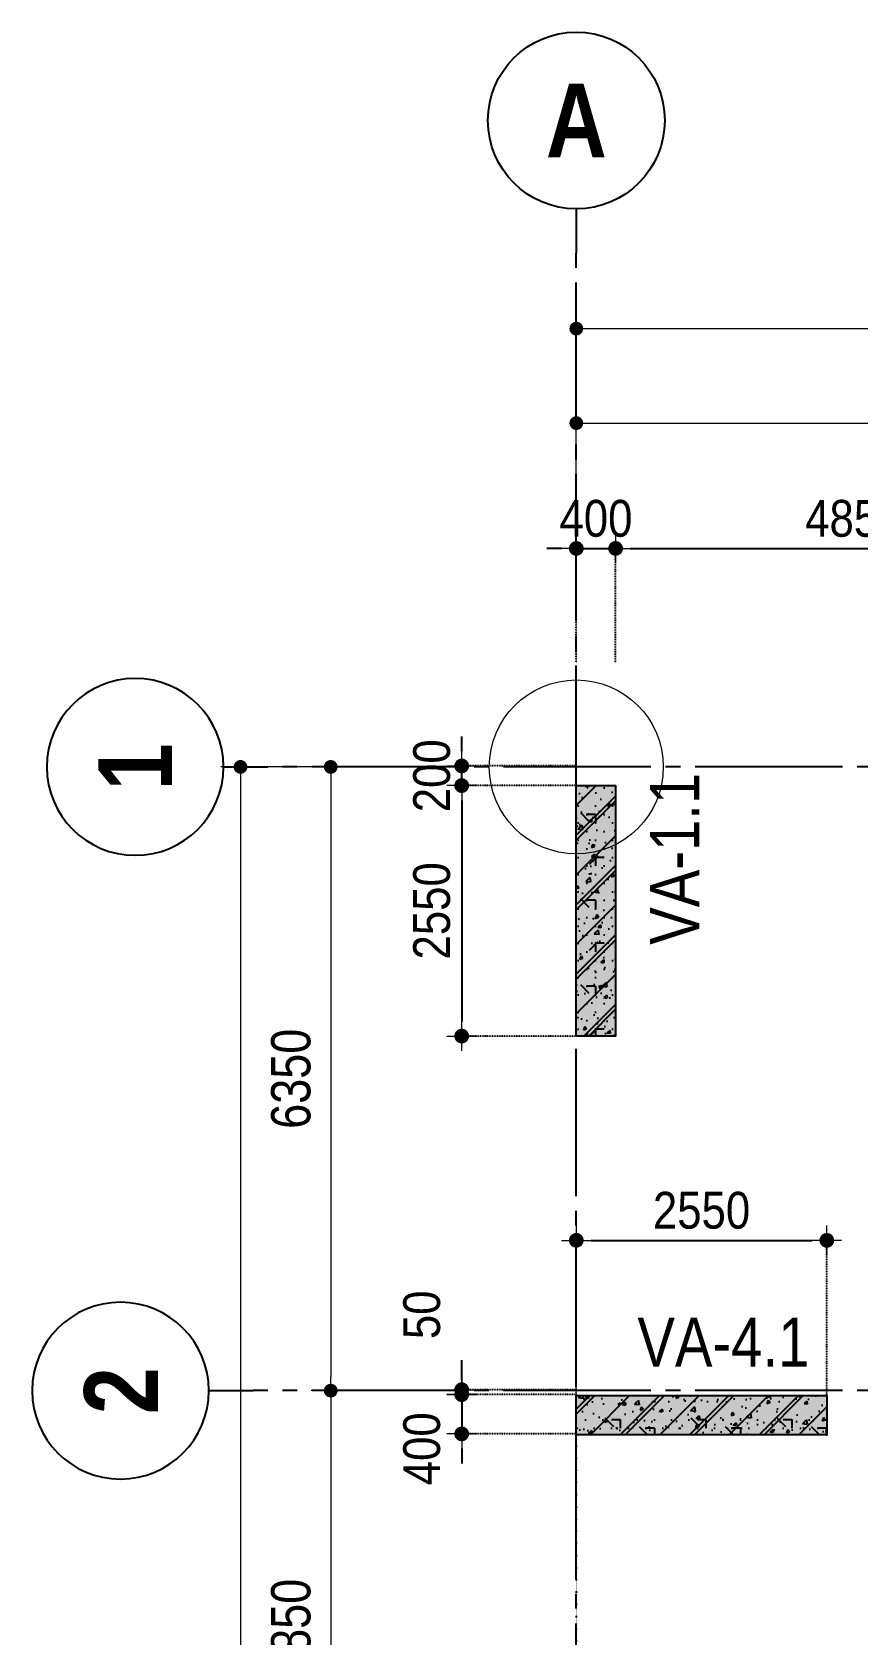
# Model space of a CAD drawing. Header units: millimetres. Extents: x -3973692 to -2843767, y 592734 to 838475.
# Drawn here: x -3354036 to -3345628, y 753384 to 769702 of the extents above; entities that cross this region are included whole.
import ezdxf
from ezdxf.enums import TextEntityAlignment as Align

# ---------------------------------------------------------------- set-up
doc = ezdxf.new("R2010")
doc.units = ezdxf.units.MM
doc.header["$MEASUREMENT"] = 0
doc.header["$PDMODE"] = 3
doc.header["$PDSIZE"] = -20
for name, pattern in [('CHG_XX_Luoi truc-Block A$0$MB_Luoi truc-150-TWA$0$Center101', [13, 10, -1, 1, -1]), ('DOT2', [0.125, 0, -0.125]), ('HIDDEN5', [2.8375, 1.25, -1.5875])]:
    doc.linetypes.add(name, pattern=pattern)
doc.layers.get('0').update_dxf_attribs({"lineweight": 9})
doc.layers.get('Defpoints').update_dxf_attribs({"color": 10, "lineweight": 0})
for name, color, linetype, lineweight in [("'S_General_Dim_1", 1, 'Continuous', 18), ('CHG_XX_Cot_Block A-T2-3$0$DBAO', 3, 'Continuous', 13), ('CHG_XX_Luoi truc-Block A$0$Dim 200', 1, 'Continuous', 5), ('TEXT', 7, 'Continuous', 15)]:
    doc.layers.add(name, color=color, linetype=linetype, lineweight=lineweight)
for name, color, linetype in [('CHG_XX_Cot_Block A-T2-3$0$mb_cot tang 4-8 twa$0$Concrete Hatch', 218, 'Continuous'), ('CHG_XX_Cot_Block A-T2-3$0$mb_cot tang 4-8 twa$0$Concrete Line', 6, 'Continuous'), ('CHG_XX_Cot_Block A-T2-3$0$mb_cot tang 4-8 twa$0$Concrete Solid', 216, 'Continuous'), ('CHG_XX_Luoi truc-Block A$0$MB_Luoi truc-150-TWA$0$Grid', 34, 'Continuous'), ('CHG_XX_Luoi truc-Block A$0$MB_Luoi truc-150-TWA$0$Grid Line', 251, 'CHG_XX_Luoi truc-Block A$0$MB_Luoi truc-150-TWA$0$Center101'), ('dim', 1, 'Continuous')]:
    doc.layers.add(name, color=color, linetype=linetype)
doc.styles.add('arial', font='arial.ttf', dxfattribs={"width": 0.85})
doc.styles.add('CHG_XX_Luoi truc-Block A$0$MB_Luoi truc-150-TWA$0$Grid A-F$0$VNI-HelveCB', font='')
doc.styles.add('CHG_XX_Luoi truc-Block A$0$Star-HelCon', font='')
doc.styles.add('TTP-HelCon', font='')
doc.styles.get('CHG_XX_Luoi truc-Block A$0$MB_Luoi truc-150-TWA$0$Grid A-F$0$VNI-HelveCB').set_extended_font_data('VNI-Helve-Condense', bold=True)
doc.styles.get('CHG_XX_Luoi truc-Block A$0$Star-HelCon').set_extended_font_data('VNI-Helve-Condense')
doc.styles.get('TTP-HelCon').set_extended_font_data('VNI-Helve-Condense')
doc.dimstyles.new('150', dxfattribs={"dimscale": 150, "dimtxt": 2.5, "dimasz": 1, "dimexe": 0, "dimexo": 0, "dimgap": 0.75, "dimtad": 1, "dimdec": 0, "dimzin": 9, "dimdsep": 46, "dimtxsty": 'arial', "dimblk1": 'DIMDOT', "dimblk2": 'DIMDOT', "dimsah": 1, "dimcen": 2, "dimdle": 3, "dimclre": 8, "dimclrt": 2, "dimadec": 0, "dimazin": 0, "dimtfac": 1, "dimtdec": 0, "dimtix": 1, "dimtmove": 2, "dimatfit": 3, "dimldrblk": 'DIMPIJL', "dimfxl": 1, "dimtvp": 1.8, "dimtolj": 1, "dimtzin": 0, "dimarcsym": 0})
doc.dimstyles.new('CHG_XX_Luoi truc-Block A$0$Dim 200', dxfattribs={"dimscale": 200, "dimtxt": 2, "dimasz": 0.7, "dimexe": 1, "dimexo": 1, "dimgap": 1, "dimtad": 1, "dimdec": 0, "dimzin": 12, "dimdsep": 46, "dimtxsty": 'CHG_XX_Luoi truc-Block A$0$Star-HelCon', "dimblk": 'CHG_XX_Luoi truc-Block A$0$_Dot', "dimcen": 1, "dimclrd": 256, "dimclre": 256, "dimclrt": 3, "dimadec": 0, "dimazin": 0, "dimtfac": 1, "dimtdec": 0, "dimtix": 1, "dimtmove": 2, "dimatfit": 3, "dimldrblk": 'CHG_XX_Luoi truc-Block A$0$HTT Arrow 30', "dimfxl": 1, "dimtolj": 1, "dimtzin": 0, "dimarcsym": 0})

# ---------------------------------------------------------------- blocks, each defined once
blk = doc.blocks.new('*U3015')
at = {"layer": 'CHG_XX_Luoi truc-Block A$0$MB_Luoi truc-150-TWA$0$Grid', "lineweight": -2}
blk.add_line((0, 470), (0, 467), dxfattribs=at)
blk.add_circle((0, 476), 6, dxfattribs=at)
at = {"layer": 'CHG_XX_Luoi truc-Block A$0$MB_Luoi truc-150-TWA$0$Grid Line'}
blk.add_line((0, 0), (0, 467), dxfattribs=at)
at = {"layer": 'CHG_XX_Luoi truc-Block A$0$MB_Luoi truc-150-TWA$0$Grid', "lineweight": -2, "style": 'CHG_XX_Luoi truc-Block A$0$MB_Luoi truc-150-TWA$0$Grid A-F$0$VNI-HelveCB'}
for tag, p in [('GRIDSUB', (0, 476)), ('GRID', (0, -9))]:
    blk.add_attdef(tag, text='', height=5, dxfattribs=at).set_placement(p, align=Align.MIDDLE)
blk = doc.blocks.new('CHG_XX_Luoi truc-Block A$0$_Dot')
at = {"color": 0, "linetype": 'ByBlock', "lineweight": -2}
blk.add_line((-0.5, 0), (-1, 0), dxfattribs=at)
at = {"color": 0, "linetype": 'ByBlock', "const_width": 0.5}
blk.add_lwpolyline([(-0.25, 0, 1), (0.25, 0, 1)], format="xyb", close=True, dxfattribs=at)
blk = doc.blocks.new('*D2996')
at = {"layer": 'CHG_XX_Luoi truc-Block A$0$Dim 200', "lineweight": -2, "transparency": 16777216}
for p, q in [((-1678.131983339686, 152259.6356885453), (-2699.984525544471, 152259.6356885453)), ((-2499.984525544471, 152119.6356885453), (-2499.984525544469, 146049.6356885453)), ((-1678.131983339686, 145909.6356885453), (-2699.984525544469, 145909.6356885453))]:
    blk.add_line(p, q, dxfattribs=at)
at = {"layer": 'Defpoints', "color": 0, "transparency": 16777216}
for p in [(-1478.131983339686, 152259.6356885453), (-2499.984525544469, 145909.6356885453), (-1478.131983339686, 145909.6356885453)]:
    blk.add_point(p, dxfattribs=at)
at = {"layer": 'CHG_XX_Luoi truc-Block A$0$Dim 200', "lineweight": -2, "transparency": 16777216, "xscale": 140, "yscale": 140, "zscale": 140}
for p, rotation in [((-2499.984525544471, 152259.6356885453), 90), ((-2499.984525544469, 145909.6356885453), 270)]:
    blk.add_blockref('CHG_XX_Luoi truc-Block A$0$_Dot', p, dxfattribs=dict(at, rotation=rotation))
at = {"layer": 'CHG_XX_Luoi truc-Block A$0$Dim 200', "color": 3, "transparency": 16777216, "insert": (-2904.251192211094, 149084.6356885452), "char_height": 400, "attachment_point": 5, "rotation": 90, "style": 'CHG_XX_Luoi truc-Block A$0$Star-HelCon'}
blk.add_mtext('\\A1;6350', dxfattribs=at)
blk = doc.blocks.new('CHG_XX_Luoi truc-Block A$0$HTT Arrow 30')
blk.add_hatch(color=256).paths.add_polyline_path([(-2.5, 0.3750000000000002), (-2.5, -0.3749999999999998), (0, 0)])
at = {"color": 0, "linetype": 'ByBlock', "lineweight": -2}
for p, q in [((0, 0), (-2.5, 0.3750000000000002)), ((-2.5, -0.3749999999999998), (-2.5, 0.3750000000000002)), ((0, 0), (-2.5, -0.3749999999999998))]:
    blk.add_line(p, q, dxfattribs=at)
blk = doc.blocks.new('*D2997')
at = {"layer": 'CHG_XX_Luoi truc-Block A$0$Dim 200', "lineweight": -2, "transparency": 16777216}
for p, q in [((-1678.131983339686, 145909.6356885453), (-2699.98452554447, 145909.6356885453)), ((-2499.98452554447, 145769.6356885453), (-2499.984525544469, 141199.6356885453)), ((-1678.131983339686, 141059.6356885453), (-2699.984525544469, 141059.6356885453))]:
    blk.add_line(p, q, dxfattribs=at)
at = {"layer": 'Defpoints', "color": 0, "transparency": 16777216}
for p in [(-1478.131983339686, 145909.6356885453), (-2499.984525544469, 141059.6356885453), (-1478.131983339686, 141059.6356885453)]:
    blk.add_point(p, dxfattribs=at)
at = {"layer": 'CHG_XX_Luoi truc-Block A$0$Dim 200', "lineweight": -2, "transparency": 16777216, "xscale": 140, "yscale": 140, "zscale": 140}
for p, rotation in [((-2499.98452554447, 145909.6356885453), 90), ((-2499.984525544469, 141059.6356885453), 270)]:
    blk.add_blockref('CHG_XX_Luoi truc-Block A$0$_Dot', p, dxfattribs=dict(at, rotation=rotation))
at = {"layer": 'CHG_XX_Luoi truc-Block A$0$Dim 200', "color": 3, "transparency": 16777216, "insert": (-2904.251192211096, 143484.6356885452), "char_height": 400, "attachment_point": 5, "rotation": 90, "style": 'CHG_XX_Luoi truc-Block A$0$Star-HelCon'}
blk.add_mtext('\\A1;4850', dxfattribs=at)
blk = doc.blocks.new('*D3004')
at = {"layer": 'CHG_XX_Luoi truc-Block A$0$Dim 200', "lineweight": -2, "transparency": 16777216}
for p, q in [((-2389.058254442077, 152259.6356885453), (-3618.466354361928, 152259.6356885453)), ((-3418.466354361928, 152119.6356885453), (-3418.466354361914, 90399.63568854523)), ((-2354.176773137588, 90259.63568854523), (-3618.466354361914, 90259.63568854523))]:
    blk.add_line(p, q, dxfattribs=at)
at = {"layer": 'Defpoints', "color": 0, "transparency": 16777216}
for p in [(-2189.058254442077, 152259.6356885453), (-3418.466354361914, 90259.63568854523), (-2154.176773137588, 90259.63568854523)]:
    blk.add_point(p, dxfattribs=at)
at = {"layer": 'CHG_XX_Luoi truc-Block A$0$Dim 200', "lineweight": -2, "transparency": 16777216, "xscale": 140, "yscale": 140, "zscale": 140}
for p, rotation in [((-3418.466354361928, 152259.6356885453), 90), ((-3418.466354361914, 90259.63568854523), 270)]:
    blk.add_blockref('CHG_XX_Luoi truc-Block A$0$_Dot', p, dxfattribs=dict(at, rotation=rotation))
at = {"layer": 'CHG_XX_Luoi truc-Block A$0$Dim 200', "color": 3, "transparency": 16777216, "insert": (-3822.733021028553, 121259.6356885452), "char_height": 400, "attachment_point": 5, "rotation": 90, "style": 'CHG_XX_Luoi truc-Block A$0$Star-HelCon'}
blk.add_mtext('\\A1;62000', dxfattribs=at)
blk = doc.blocks.new('*D3005')
at = {"layer": 'CHG_XX_Luoi truc-Block A$0$Dim 200', "lineweight": -2, "transparency": 16777216}
for p, q in [((1.224646799147353e-14, 154891.4125687345), (7.765626921404154e-14, 155959.6356885452)), ((12250, 154891.4125687345), (12250, 155959.6356885452)), ((140.0000000000001, 155759.6356885452), (12110, 155759.6356885452))]:
    blk.add_line(p, q, dxfattribs=at)
at = {"layer": 'Defpoints', "color": 0, "transparency": 16777216}
for p in [(12250, 155759.6356885452), (0, 154691.4125687345), (12250, 154691.4125687345)]:
    blk.add_point(p, dxfattribs=at)
at = {"layer": 'CHG_XX_Luoi truc-Block A$0$Dim 200', "lineweight": -2, "transparency": 16777216, "xscale": 140, "yscale": 140, "zscale": 140, "rotation": 180}
blk.add_blockref('CHG_XX_Luoi truc-Block A$0$_Dot', (6.5409801222568e-14, 155759.6356885452), dxfattribs=at)
at = {"layer": 'CHG_XX_Luoi truc-Block A$0$Dim 200', "lineweight": -2, "transparency": 16777216, "xscale": 140, "yscale": 140, "zscale": 140}
blk.add_blockref('CHG_XX_Luoi truc-Block A$0$_Dot', (12250, 155759.6356885452), dxfattribs=at)
at = {"layer": 'CHG_XX_Luoi truc-Block A$0$Dim 200', "color": 3, "transparency": 16777216, "insert": (6125, 156163.9023552119), "char_height": 400, "attachment_point": 5, "style": 'CHG_XX_Luoi truc-Block A$0$Star-HelCon'}
blk.add_mtext('\\A1;12250', dxfattribs=at)
blk = doc.blocks.new('*D3010')
at = {"layer": 'CHG_XX_Luoi truc-Block A$0$Dim 200', "lineweight": -2, "transparency": 16777216}
for p, q in [((-1.031468626855521e-13, 154891.4125687345), (2.117720963990976e-14, 156921.7787512456)), ((54650, 154891.4125687345), (54650, 156921.7787512456)), ((140, 156721.7787512456), (54510, 156721.7787512456))]:
    blk.add_line(p, q, dxfattribs=at)
at = {"layer": 'Defpoints', "color": 0, "transparency": 16777216}
for p in [(54650, 156721.7787512456), (-1.153933306770256e-13, 154691.4125687345), (54650, 154691.4125687345)]:
    blk.add_point(p, dxfattribs=at)
at = {"layer": 'CHG_XX_Luoi truc-Block A$0$Dim 200', "lineweight": -2, "transparency": 16777216, "xscale": 140, "yscale": 140, "zscale": 140, "rotation": 180}
blk.add_blockref('CHG_XX_Luoi truc-Block A$0$_Dot', (8.930741648436222e-15, 156721.7787512456), dxfattribs=at)
at = {"layer": 'CHG_XX_Luoi truc-Block A$0$Dim 200', "lineweight": -2, "transparency": 16777216, "xscale": 140, "yscale": 140, "zscale": 140}
blk.add_blockref('CHG_XX_Luoi truc-Block A$0$_Dot', (54650, 156721.7787512456), dxfattribs=at)
at = {"layer": 'CHG_XX_Luoi truc-Block A$0$Dim 200', "color": 3, "transparency": 16777216, "insert": (27325, 157126.0454179123), "char_height": 400, "attachment_point": 5, "style": 'CHG_XX_Luoi truc-Block A$0$Star-HelCon'}
blk.add_mtext('\\A1;54650', dxfattribs=at)
blk = doc.blocks.new('*U3014')
at = {"layer": 'CHG_XX_Luoi truc-Block A$0$MB_Luoi truc-150-TWA$0$Grid', "lineweight": -2}
blk.add_line((0, 407), (0, 404), dxfattribs=at)
blk.add_circle((0, 413), 6, dxfattribs=at)
at = {"layer": 'CHG_XX_Luoi truc-Block A$0$MB_Luoi truc-150-TWA$0$Grid Line'}
blk.add_line((0, 0), (0, 404), dxfattribs=at)
at = {"layer": 'CHG_XX_Luoi truc-Block A$0$MB_Luoi truc-150-TWA$0$Grid', "lineweight": -2, "style": 'CHG_XX_Luoi truc-Block A$0$MB_Luoi truc-150-TWA$0$Grid A-F$0$VNI-HelveCB'}
for tag, p in [('GRIDSUB', (0, 413)), ('GRID', (0, -9))]:
    blk.add_attdef(tag, text='', height=5, dxfattribs=at).set_placement(p, align=Align.MIDDLE)
blk = doc.blocks.new('*U3013')
at = {"layer": 'CHG_XX_Luoi truc-Block A$0$MB_Luoi truc-150-TWA$0$Grid', "lineweight": -2}
blk.add_line((0, 406), (0, 403), dxfattribs=at)
blk.add_circle((0, 412), 6, dxfattribs=at)
at = {"layer": 'CHG_XX_Luoi truc-Block A$0$MB_Luoi truc-150-TWA$0$Grid Line'}
blk.add_line((0, 0), (0, 403), dxfattribs=at)
at = {"layer": 'CHG_XX_Luoi truc-Block A$0$MB_Luoi truc-150-TWA$0$Grid', "lineweight": -2, "style": 'CHG_XX_Luoi truc-Block A$0$MB_Luoi truc-150-TWA$0$Grid A-F$0$VNI-HelveCB'}
for tag, p in [('GRIDSUB', (0, 412)), ('GRID', (0, -9))]:
    blk.add_attdef(tag, text='', height=5, dxfattribs=at).set_placement(p, align=Align.MIDDLE)
blk = doc.blocks.new('*U2987')
at = {"layer": 'CHG_XX_Cot_Block A-T2-3$0$mb_cot tang 4-8 twa$0$Concrete Hatch'}
h = blk.add_hatch(dxfattribs=at)
h.set_pattern_fill('CONCRETE', color=256, scale=50, style=0, pattern_type=2)
h.set_pattern_definition([(45, (1000, -150), (-176.7766952966369, 176.7766952966369), []), (45, (1000, -99.99999999999997), (-353.5533905932737, 353.5533905932738), []), (49.99999999999999, (1000, -150), (358.6300913003767, -31.37606749129755), [37.5, -412.5]), (355, (1000, -150), (-69.3756668065, 376.0960668500059), [30, -330]), (100.4514, (1029.88584, -152.61467), (289.2546908570108, 344.7197710304768), [31.870095, -350.571056]), (46.18420000000001, (1000, -49.99999999999997), (533.6205243128222, -82.75950716450905), [56.25, -618.75]), (96.6356, (1044.4683725, -56.89665349999999), (467.3313527743517, 487.0589354502209), [47.805144, -525.8565]), (351.1842, (1000, -49.99999999999997), (467.3309725668136, 487.0593004626623), [45, -495]), (21, (1050, -74.99999999999997), (298.4535260592309, -201.3094453326694), [37.5, -412.5]), (326.0000000000001, (1050, -74.99999999999997), (121.6576659607909, 362.5750225234265), [30, -330]), (71.4514, (1074.8711165, -91.77580299999997), (420.111314290745, 161.2652483549762), [31.870095, -350.571056]), (37.50000000000001, (1000, -150), (6.079927658645334, 166.4469269156558), [0, -326, 0, -335, 0, -331.25]), (7.499999999999999, (1000, -150), (131.5347687210743, 197.2058559411801), [0, -191, 0, -318.5, 0, -126.25]), (327.5, (888.5, -150), (266.9112180862045, -11.2774358671899), [0, -125, 0, -390, 0, -517.5]), (317.5, (838.5, -150), (291.5930846711931, 50.05249116615882), [0, -162.5, 0, -259, 0, -367.5]), (0, (1175, 25.00000000000003), (0, 875), [87.5, -787.5]), (0, (1437.5, 200), (0, 875), [87.5, -787.5]), (0, (1262.5, 550), (0, 875), [87.5, -350, 87.5, -350]), (90, (1175, 25.00000000000003), (-875, 5.35782974626967e-14), [87.5, -787.5]), (90, (1262.5, 550), (-875, 5.35782974626967e-14), [87.5, -787.5]), (90, (1525, 200), (-875, 5.35782974626967e-14), [87.5, -787.5]), (90, (1700, 462.5), (-875, 5.35782974626967e-14), [87.5, -787.5]), (135, (1262.5, 25.00000000000003), (-875.016357447105, 8.881784197001252e-14), [123.76, -1113.7]), (135, (1350, 550), (-875.016357447105, 8.881784197001252e-14), [123.76, -1113.7]), (45, (1437.5, 200), (8.881784197001252e-14, 875.016357447105), [123.76, -247.485, 123.76, -742.455]), (0, (825, -150), (87.5, 87.5), [-175, 0])])
h.paths.add_polyline_path([(-750, 150), (-750, -250), (1800, -250.0000000000001), (1800, 150)])
at = {"layer": 'CHG_XX_Cot_Block A-T2-3$0$mb_cot tang 4-8 twa$0$Concrete Solid'}
blk.add_hatch(color=256, dxfattribs=at).paths.add_polyline_path([(-750, 150), (-750, -250), (1800, -250.0000000000001), (1800, 150)])
at = {"layer": 'CHG_XX_Cot_Block A-T2-3$0$mb_cot tang 4-8 twa$0$Concrete Line'}
blk.add_lwpolyline([(-750, 150), (-750, -250), (1800, -250.0000000000001), (1800, 150)], close=True, dxfattribs=at)
blk = doc.blocks.new('*U2986')
at = {"layer": 'CHG_XX_Cot_Block A-T2-3$0$mb_cot tang 4-8 twa$0$Concrete Hatch'}
h = blk.add_hatch(dxfattribs=at)
h.set_pattern_fill('CONCRETE', color=256, scale=50, style=0, pattern_type=2)
h.set_pattern_definition([(45, (250.0000000000001, -2500), (-176.7766952966369, 176.7766952966369), []), (45, (250.0000000000001, -2450), (-353.5533905932737, 353.5533905932738), []), (49.99999999999999, (250.0000000000001, -2500), (358.6300913003767, -31.37606749129755), [37.5, -412.5]), (355, (250.0000000000001, -2500), (-69.3756668065, 376.0960668500059), [30, -330]), (100.4514, (279.8858400000001, -2502.614669999999), (289.2546908570108, 344.7197710304768), [31.870095, -350.571056]), (46.18420000000001, (250.0000000000001, -2400), (533.6205243128222, -82.75950716450905), [56.25, -618.75]), (96.6356, (294.4683725000001, -2406.8966535), (467.3313527743517, 487.0589354502209), [47.805144, -525.8565]), (351.1842, (250.0000000000001, -2400), (467.3309725668136, 487.0593004626623), [45, -495]), (21, (300.0000000000001, -2425), (298.4535260592309, -201.3094453326694), [37.5, -412.5]), (326.0000000000001, (300.0000000000001, -2425), (121.6576659607909, 362.5750225234265), [30, -330]), (71.4514, (324.8711165000001, -2441.775803), (420.111314290745, 161.2652483549762), [31.870095, -350.571056]), (37.50000000000001, (250.0000000000001, -2500), (6.079927658645334, 166.4469269156558), [0, -326, 0, -335, 0, -331.25]), (7.499999999999999, (250.0000000000001, -2500), (131.5347687210743, 197.2058559411801), [0, -191, 0, -318.5, 0, -126.25]), (327.5, (138.5000000000001, -2500), (266.9112180862045, -11.2774358671899), [0, -125, 0, -390, 0, -517.5]), (317.5, (88.50000000000011, -2500), (291.5930846711931, 50.05249116615882), [0, -162.5, 0, -259, 0, -367.5]), (0, (425.0000000000001, -2325), (0, 875), [87.5, -787.5]), (0, (687.5000000000001, -2150), (0, 875), [87.5, -787.5]), (0, (512.5000000000001, -1800), (0, 875), [87.5, -350, 87.5, -350]), (90, (425.0000000000001, -2325), (-875, 5.35782974626967e-14), [87.5, -787.5]), (90, (512.5000000000001, -1800), (-875, 5.35782974626967e-14), [87.5, -787.5]), (90, (775.0000000000001, -2150), (-875, 5.35782974626967e-14), [87.5, -787.5]), (90, (950.0000000000001, -1887.5), (-875, 5.35782974626967e-14), [87.5, -787.5]), (135, (512.5000000000001, -2325), (-875.016357447105, 8.881784197001252e-14), [123.76, -1113.7]), (135, (600.0000000000001, -1800), (-875.016357447105, 8.881784197001252e-14), [123.76, -1113.7]), (45, (687.5000000000001, -2150), (8.881784197001252e-14, 875.016357447105), [123.76, -247.485, 123.76, -742.455]), (0, (75.00000000000011, -2500), (87.5, 87.5), [-175, 0])])
h.paths.add_polyline_path([(-50, 50), (-50, -2500), (350.0000000000001, -2500), (350.0000000000001, 50)])
at = {"layer": 'CHG_XX_Cot_Block A-T2-3$0$mb_cot tang 4-8 twa$0$Concrete Solid'}
blk.add_hatch(color=256, dxfattribs=at).paths.add_polyline_path([(-50, 50), (-50, -2500), (350.0000000000001, -2500), (350.0000000000001, 50)])
at = {"layer": 'CHG_XX_Cot_Block A-T2-3$0$mb_cot tang 4-8 twa$0$Concrete Line'}
blk.add_lwpolyline([(-50, 50), (-50, -2500), (350.0000000000001, -2500), (350.0000000000001, 50)], close=True, dxfattribs=at)
blk = doc.blocks.new('a')
at = {"layer": 'Defpoints'}
blk.add_circle((0, 0), 885.576202949509, dxfattribs=at)
at = {"layer": 'TEXT', "color": 3, "style": 'TTP-HelCon'}
blk.add_text('VA-1.1', height=500, rotation=90, dxfattribs=at).set_placement((1250.77752861334, -1810.532894832781))
blk.add_text('VA-4.1', height=500, dxfattribs=at).set_placement((622.0308856256306, -6106.929910083301))
blk = doc.blocks.new('DIMDOT')
for p, q in [((1, 0), (-1, 0)), ((0, -1), (0, 1))]:
    blk.add_line(p, q)
at = {"const_width": 0.5}
blk.add_lwpolyline([(-0.25, 0, 1), (0.25, 0, 1)], format="xyb", close=True, dxfattribs=at)
blk = doc.blocks.new('*D410')
at = {"layer": "'S_General_Dim_1", "color": 8, "linetype": 'HIDDEN5', "lineweight": -2, "transparency": 16777216}
for p, q in [((-3348495.198556938, 762030.6471433821), (-3349662.051391154, 762030.6471433821)), ((-3348495.198556938, 759480.6471433821), (-3349662.051391154, 759480.6471433821))]:
    blk.add_line(p, q, dxfattribs=at)
at = {"layer": "'S_General_Dim_1", "color": 0, "lineweight": -2, "transparency": 16777216}
blk.add_line((-3349662.051391154, 761880.6471433821), (-3349662.051391154, 759630.6471433821), dxfattribs=at)
at = {"layer": 'Defpoints', "color": 0, "transparency": 16777216}
for p in [(-3348495.198556938, 762030.6471433821), (-3349662.051391154, 759480.6471433821), (-3348495.198556938, 759480.6471433821)]:
    blk.add_point(p, dxfattribs=at)
at = {"layer": "'S_General_Dim_1", "color": 0, "lineweight": -2, "transparency": 16777216, "xscale": 150, "yscale": 150, "zscale": 150}
for p, rotation in [((-3349662.051391154, 762030.6471433821), 90), ((-3349662.051391154, 759480.6471433821), 270)]:
    blk.add_blockref('DIMDOT', p, dxfattribs=dict(at, rotation=rotation))
at = {"layer": "'S_General_Dim_1", "color": 2, "transparency": 16777216, "insert": (-3349966.016261548, 760755.6471433829), "char_height": 375, "attachment_point": 5, "rotation": 90, "style": 'arial'}
blk.add_mtext('\\A1;2550', dxfattribs=at)
blk = doc.blocks.new('DIMPIJL')
at = {"linetype": 'ByBlock'}
blk.add_solid([(-2.5, 0.4166666666666686), (-2.5, -0.4166666666666686), (0, 0)], dxfattribs=at)
blk = doc.blocks.new('*D411')
at = {"layer": "'S_General_Dim_1", "color": 0, "lineweight": -2, "transparency": 16777216}
for p, q in [((-3348645.198556936, 764445.1232009373), (-3348795.198556936, 764445.1232009373)), ((-3348495.198556936, 764445.1232009373), (-3348095.198556936, 764445.1232009373)), ((-3347945.198556936, 764445.1232009373), (-3347795.198556936, 764445.1232009373))]:
    blk.add_line(p, q, dxfattribs=at)
at = {"layer": "'S_General_Dim_1", "color": 8, "linetype": 'HIDDEN5', "lineweight": -2, "transparency": 16777216}
for p, q in [((-3348495.198556936, 763280.6471433819), (-3348495.198556936, 764445.1232009373)), ((-3348095.198556936, 763280.6471433819), (-3348095.198556936, 764445.1232009373))]:
    blk.add_line(p, q, dxfattribs=at)
at = {"layer": 'Defpoints', "color": 0, "transparency": 16777216}
for p in [(-3348095.198556936, 764445.1232009373), (-3348495.198556936, 763280.6471433819), (-3348095.198556936, 763280.6471433819)]:
    blk.add_point(p, dxfattribs=at)
at = {"layer": "'S_General_Dim_1", "color": 0, "lineweight": -2, "transparency": 16777216, "xscale": 150, "yscale": 150, "zscale": 150}
blk.add_blockref('DIMDOT', (-3348495.198556936, 764445.1232009373), dxfattribs=at)
at = {"layer": "'S_General_Dim_1", "color": 0, "lineweight": -2, "transparency": 16777216, "xscale": 150, "yscale": 150, "zscale": 150, "rotation": 180}
blk.add_blockref('DIMDOT', (-3348095.198556936, 764445.1232009373), dxfattribs=at)
at = {"layer": "'S_General_Dim_1", "color": 2, "transparency": 16777216, "insert": (-3348295.198556936, 764749.0880713329), "char_height": 375, "attachment_point": 5, "style": 'arial'}
blk.add_mtext('\\A1;400', dxfattribs=at)
blk = doc.blocks.new('*D412')
at = {"layer": "'S_General_Dim_1", "color": 8, "linetype": 'HIDDEN5', "lineweight": -2, "transparency": 16777216}
for p, q in [((-3348495.198556936, 755830.6471437088), (-3348495.198556936, 757401.0725309895)), ((-3345945.198556936, 755830.6471437088), (-3345945.198556936, 757401.0725309895))]:
    blk.add_line(p, q, dxfattribs=at)
at = {"layer": "'S_General_Dim_1", "color": 0, "lineweight": -2, "transparency": 16777216}
blk.add_line((-3348345.198556936, 757401.0725309895), (-3346095.198556936, 757401.0725309895), dxfattribs=at)
at = {"layer": 'Defpoints', "color": 0, "transparency": 16777216}
for p in [(-3345945.198556936, 757401.0725309895), (-3348495.198556936, 755830.6471437088), (-3345945.198556936, 755830.6471437088)]:
    blk.add_point(p, dxfattribs=at)
at = {"layer": "'S_General_Dim_1", "color": 0, "lineweight": -2, "transparency": 16777216, "xscale": 150, "yscale": 150, "zscale": 150, "rotation": 180}
blk.add_blockref('DIMDOT', (-3348495.198556936, 757401.0725309895), dxfattribs=at)
at = {"layer": "'S_General_Dim_1", "color": 0, "lineweight": -2, "transparency": 16777216, "xscale": 150, "yscale": 150, "zscale": 150}
blk.add_blockref('DIMDOT', (-3345945.198556936, 757401.0725309895), dxfattribs=at)
at = {"layer": "'S_General_Dim_1", "color": 2, "transparency": 16777216, "insert": (-3347220.198556936, 757705.0374013851), "char_height": 375, "attachment_point": 5, "style": 'arial'}
blk.add_mtext('\\A1;2550', dxfattribs=at)
blk = doc.blocks.new('*D413')
at = {"layer": "'S_General_Dim_1", "color": 0, "lineweight": -2, "transparency": 16777216}
for p, q in [((-3349662.051391152, 756030.6471381315), (-3349662.051391152, 756180.6471381315)), ((-3349662.051391152, 755880.6471381315), (-3349662.051391152, 755830.647143709)), ((-3349662.051391152, 755680.647143709), (-3349662.051391152, 755530.647143709))]:
    blk.add_line(p, q, dxfattribs=at)
at = {"layer": "'S_General_Dim_1", "color": 8, "linetype": 'HIDDEN5', "lineweight": -2, "transparency": 16777216}
for p, q in [((-3348495.198556938, 755880.6471381315), (-3349662.051391152, 755880.6471381315)), ((-3348495.198556938, 755830.647143709), (-3349662.051391152, 755830.647143709))]:
    blk.add_line(p, q, dxfattribs=at)
at = {"layer": 'Defpoints', "color": 0, "transparency": 16777216}
for p in [(-3348495.198556938, 755880.6471381315), (-3349662.051391152, 755830.647143709), (-3348495.198556938, 755830.647143709)]:
    blk.add_point(p, dxfattribs=at)
at = {"layer": "'S_General_Dim_1", "color": 0, "lineweight": -2, "transparency": 16777216, "xscale": 150, "yscale": 150, "zscale": 150}
for p, rotation in [((-3349662.051391152, 755880.6471381315), 270), ((-3349662.051391152, 755830.647143709), 90)]:
    blk.add_blockref('DIMDOT', p, dxfattribs=dict(at, rotation=rotation))
at = {"layer": "'S_General_Dim_1", "color": 2, "transparency": 16777216, "insert": (-3350067.337884995, 756643.152562137), "char_height": 375, "attachment_point": 5, "rotation": 90, "style": 'arial'}
blk.add_mtext('\\A1;50', dxfattribs=at)
blk = doc.blocks.new('*D441')
at = {"layer": "'S_General_Dim_1", "color": 0, "lineweight": -2, "transparency": 16777216}
for p, q in [((-3349662.051391155, 755980.647143709), (-3349662.051391155, 756130.647143709)), ((-3349662.051391155, 755830.647143709), (-3349662.051391155, 755430.647143709)), ((-3349662.051391155, 755280.647143709), (-3349662.051391155, 755130.647143709))]:
    blk.add_line(p, q, dxfattribs=at)
at = {"layer": "'S_General_Dim_1", "color": 8, "linetype": 'HIDDEN5', "lineweight": -2, "transparency": 16777216}
for p, q in [((-3348495.198556938, 755830.647143709), (-3349662.051391155, 755830.647143709)), ((-3348495.198556938, 755430.647143709), (-3349662.051391155, 755430.647143709))]:
    blk.add_line(p, q, dxfattribs=at)
at = {"layer": 'Defpoints', "color": 0, "transparency": 16777216}
for p in [(-3348495.198556938, 755830.647143709), (-3349662.051391155, 755430.647143709), (-3348495.198556938, 755430.647143709)]:
    blk.add_point(p, dxfattribs=at)
at = {"layer": "'S_General_Dim_1", "color": 0, "lineweight": -2, "transparency": 16777216, "xscale": 150, "yscale": 150, "zscale": 150}
for p, rotation in [((-3349662.051391155, 755830.647143709), 270), ((-3349662.051391155, 755430.647143709), 90)]:
    blk.add_blockref('DIMDOT', p, dxfattribs=dict(at, rotation=rotation))
at = {"layer": "'S_General_Dim_1", "color": 2, "transparency": 16777216, "insert": (-3350067.337884995, 755279.4825518868), "char_height": 375, "attachment_point": 5, "rotation": 90, "style": 'arial'}
blk.add_mtext('\\A1;400', dxfattribs=at)
blk = doc.blocks.new('*D409')
at = {"layer": "'S_General_Dim_1", "color": 8, "linetype": 'HIDDEN5', "lineweight": -2, "transparency": 16777216}
for p, q in [((-3348095.198556936, 763280.6471433819), (-3348095.198556936, 764445.1232009373)), ((-3343245.198556936, 763280.6471433819), (-3343245.198556936, 764445.1232009373))]:
    blk.add_line(p, q, dxfattribs=at)
at = {"layer": "'S_General_Dim_1", "color": 0, "lineweight": -2, "transparency": 16777216}
blk.add_line((-3347945.198556936, 764445.1232009373), (-3343395.198556936, 764445.1232009373), dxfattribs=at)
at = {"layer": 'Defpoints', "color": 0, "transparency": 16777216}
for p in [(-3343245.198556936, 764445.1232009373), (-3348095.198556936, 763280.6471433819), (-3343245.198556936, 763280.6471433819)]:
    blk.add_point(p, dxfattribs=at)
at = {"layer": "'S_General_Dim_1", "color": 0, "lineweight": -2, "transparency": 16777216, "xscale": 150, "yscale": 150, "zscale": 150, "rotation": 180}
blk.add_blockref('DIMDOT', (-3348095.198556936, 764445.1232009373), dxfattribs=at)
at = {"layer": "'S_General_Dim_1", "color": 0, "lineweight": -2, "transparency": 16777216, "xscale": 150, "yscale": 150, "zscale": 150}
blk.add_blockref('DIMDOT', (-3343245.198556936, 764445.1232009373), dxfattribs=at)
at = {"layer": "'S_General_Dim_1", "color": 2, "transparency": 16777216, "insert": (-3345670.198556936, 764749.0880713329), "char_height": 375, "attachment_point": 5, "style": 'arial'}
blk.add_mtext('\\A1;4850', dxfattribs=at)
blk = doc.blocks.new('*D469')
at = {"layer": "'S_General_Dim_1", "color": 0, "lineweight": -2, "transparency": 16777216}
for p, q in [((-3349662.051391155, 762380.6471381315), (-3349662.051391155, 762530.6471381315)), ((-3349662.051391155, 762030.6471433821), (-3349662.051391155, 762230.6471381315)), ((-3349662.051391155, 761880.6471433821), (-3349662.051391155, 761730.6471433821))]:
    blk.add_line(p, q, dxfattribs=at)
at = {"layer": "'S_General_Dim_1", "color": 8, "linetype": 'HIDDEN5', "lineweight": -2, "transparency": 16777216}
for p, q in [((-3348495.198556938, 762230.6471381315), (-3349662.051391155, 762230.6471381315)), ((-3348495.198556938, 762030.6471433821), (-3349662.051391155, 762030.6471433821))]:
    blk.add_line(p, q, dxfattribs=at)
at = {"layer": 'Defpoints', "color": 0, "transparency": 16777216}
for p in [(-3349662.051391155, 762230.6471381315), (-3348495.198556938, 762230.6471381315), (-3348495.198556938, 762030.6471433821)]:
    blk.add_point(p, dxfattribs=at)
at = {"layer": "'S_General_Dim_1", "color": 0, "lineweight": -2, "transparency": 16777216, "xscale": 150, "yscale": 150, "zscale": 150}
for p, rotation in [((-3349662.051391155, 762230.6471381315), 270), ((-3349662.051391155, 762030.6471433821), 90)]:
    blk.add_blockref('DIMDOT', p, dxfattribs=dict(at, rotation=rotation))
at = {"layer": "'S_General_Dim_1", "color": 2, "transparency": 16777216, "insert": (-3349966.01626155, 762130.6471407576), "char_height": 375, "attachment_point": 5, "rotation": 90, "style": 'arial'}
blk.add_mtext('\\A1;200', dxfattribs=at)
blk = doc.blocks.new('CHG_XX_Luoi truc-Block A')
at = {"layer": 'CHG_XX_Luoi truc-Block A$0$MB_Luoi truc-150-TWA$0$Grid'}
ref = blk.add_blockref('*U3015', (0, 87440.67921933654), dxfattribs=dict(at, xscale=150, yscale=150, zscale=150))
ref.add_attrib('GRIDSUB', 'A', dxfattribs={"lineweight": -2, "height": 750, "style": 'CHG_XX_Luoi truc-Block A$0$MB_Luoi truc-150-TWA$0$Grid A-F$0$VNI-HelveCB'}).set_placement((0, 158840.6792193365), align=Align.MIDDLE)
ref = blk.add_blockref('*U3013', (57309.50927037185, 152259.6356885452), dxfattribs=dict(at, xscale=-150, yscale=150, zscale=150, rotation=90))
ref.add_attrib('GRIDSUB', '1', dxfattribs={"lineweight": -2, "height": 750, "rotation": 90, "style": 'CHG_XX_Luoi truc-Block A$0$MB_Luoi truc-150-TWA$0$Grid A-F$0$VNI-HelveCB'}).set_placement((-4490.490729628131, 152259.6356885452), align=Align.MIDDLE)
ref = blk.add_blockref('*U3014', (57309.50927037185, 145909.6356885452), dxfattribs=dict(at, xscale=-150, yscale=150, zscale=150, rotation=90))
ref.add_attrib('GRIDSUB', '2', dxfattribs={"lineweight": -2, "height": 750, "rotation": 90, "style": 'CHG_XX_Luoi truc-Block A$0$MB_Luoi truc-150-TWA$0$Grid A-F$0$VNI-HelveCB'}).set_placement((-4640.490729628131, 145909.6356885452), align=Align.MIDDLE)
at = {"layer": 'CHG_XX_Luoi truc-Block A$0$Dim 200'}
for base, p1, p2, picture, middle in [((54650, 156721.7787512456), (-1.153933306770256e-13, 154691.4125687345), (54650, 154691.4125687345), '*D3010', (27325, 157126.0454179123)), ((12250, 155759.6356885452), (0, 154691.4125687345), (12250, 154691.4125687345), '*D3005', (6125, 156163.9023552119))]:
    dim = blk.add_linear_dim(base=base, p1=p1, p2=p2, dimstyle='CHG_XX_Luoi truc-Block A$0$Dim 200', dxfattribs=at)
    dim.commit()
    dim.dimension.update_dxf_attribs({"geometry": picture, "text_midpoint": middle})
for base, p1, p2, picture, middle in [((-3418.466354361914, 90259.63568854523), (-2189.058254442076, 152259.6356885452), (-2154.176773137588, 90259.6356885452), '*D3004', (-3822.733021028553, 121259.6356885452)), ((-2499.984525544469, 145909.6356885453), (-1478.131983339685, 152259.6356885452), (-1478.131983339685, 145909.6356885452), '*D2996', (-2904.251192211094, 149084.6356885452)), ((-2499.984525544469, 141059.6356885453), (-1478.131983339685, 145909.6356885452), (-1478.131983339685, 141059.6356885452), '*D2997', (-2904.251192211096, 143484.6356885452))]:
    dim = blk.add_linear_dim(base=base, p1=p1, p2=p2, angle=90, dimstyle='CHG_XX_Luoi truc-Block A$0$Dim 200', dxfattribs=at)
    dim.commit()
    dim.dimension.update_dxf_attribs({"geometry": picture, "text_midpoint": middle})
blk = doc.blocks.new('CHG_XX_Cot_Block A-T2-3')
at = {"layer": 'CHG_XX_Cot_Block A-T2-3$0$DBAO'}
blk.add_blockref('CHG_XX_Luoi truc-Block A', (8014952.261310224, 1085564.094002106), dxfattribs=at)
at = {"layer": 'CHG_XX_Cot_Block A-T2-3$0$mb_cot tang 4-8 twa$0$Concrete Line', "xscale": -1, "rotation": 90}
for name, p in [('*U2987', (8015102.261310224, 1236883.729695901)), ('*U2986', (8015002.261310224, 1231373.729690651))]:
    blk.add_blockref(name, p, dxfattribs=at)

msp = doc.modelspace()

# ---------------------------------------------------------------- linework, layer by layer
at = {"layer": 'dim', "linetype": 'DOT2', "ltscale": 10}
msp.add_line((-3348495.198556936, 755371.0114551636), (-3348495.198556676, 717546.0159505988), dxfattribs=at)

# ---------------------------------------------------------------- block references
at = {"layer": "'S_General_Dim_1"}
msp.add_blockref('CHG_XX_Cot_Block A-T2-3', (-11363447.45986716, -475602.7182410646), dxfattribs=at)
at = {"layer": 'TEXT'}
msp.add_blockref('a', (-3348495.198556936, 762221.0114495861), dxfattribs=at)

# ---------------------------------------------------------------- dimensions: what is measured, and where the dimension line sits
at = {"layer": "'S_General_Dim_1"}
for base, p1, p2, picture, middle in [((-3348095.198556936, 764445.1232009373), (-3348495.198556936, 763280.6471433819), (-3348095.198556936, 763280.6471433819), '*D411', (-3348295.198556936, 764749.0880713329)), ((-3343245.198556936, 764445.1232009373), (-3348095.198556936, 763280.6471433819), (-3343245.198556936, 763280.6471433819), '*D409', (-3345670.198556936, 764749.0880713329)), ((-3345945.198556936, 757401.0725309895), (-3348495.198556936, 755830.6471437088), (-3345945.198556936, 755830.6471437088), '*D412', (-3347220.198556936, 757705.0374013851))]:
    dim = msp.add_linear_dim(base=base, p1=p1, p2=p2, dimstyle='150', dxfattribs=at)
    dim.commit()
    dim.dimension.update_dxf_attribs({"geometry": picture, "text_midpoint": middle})
for base, p2, picture, middle in [((-3349662.051391155, 762230.6471381315), (-3348495.198556936, 762230.6471381313), '*D469', (-3349966.01626155, 762130.6471407576)), ((-3349662.051391154, 759480.6471433821), (-3348495.198556936, 759480.6471433819), '*D410', (-3349966.016261548, 760755.6471433829))]:
    dim = msp.add_linear_dim(base=base, p1=(-3348495.198556936, 762030.6471433819), p2=p2, angle=90, dimstyle='150', dxfattribs=at)
    dim.commit()
    dim.dimension.update_dxf_attribs({"geometry": picture, "text_midpoint": middle})
for base, p1, p2, picture, middle in [((-3349662.051391152, 755830.647143709), (-3348495.198556936, 755880.6471381313), (-3348495.198556936, 755830.6471437088), '*D413', (-3350067.337884995, 756643.152562137)), ((-3349662.051391155, 755430.647143709), (-3348495.198556936, 755830.6471437088), (-3348495.198556936, 755430.6471437088), '*D441', (-3350067.337884995, 755279.4825518868))]:
    dim = msp.add_linear_dim(base=base, p1=p1, p2=p2, angle=90, dimstyle='150', dxfattribs=at)
    dim.commit()
    dim.dimension.update_dxf_attribs({"geometry": picture, "text_midpoint": middle, "dimtype": 160})

doc.saveas('drawing.dxf')
